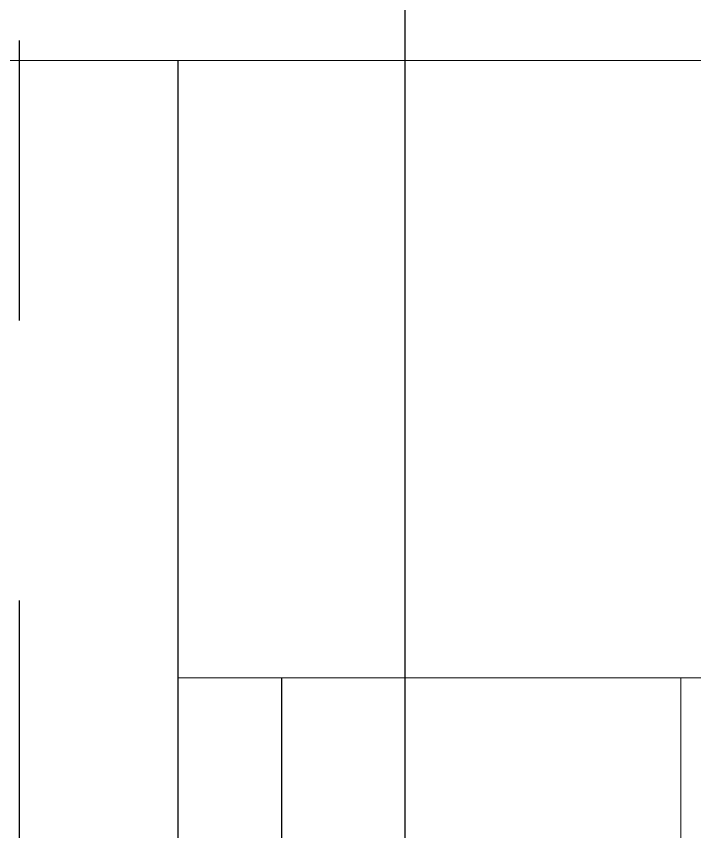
# Model space of a CAD drawing. Header units: millimetres. Extents: x 5401 to 6241, y 1473 to 2067.
# Drawn here: x 5536.41 to 5544.1, y 1693.49 to 1702.74 of the extents above; entities that cross this region are included whole.
import ezdxf

# ---------------------------------------------------------------- set-up
doc = ezdxf.new("R2010")
doc.units = ezdxf.units.MM
doc.linetypes.add('CENTERX2', pattern=[101.6, 63.5, -12.7, 12.7, -12.7])
doc.layers.add('CENTER', color=1, linetype='CENTERX2')
doc.layers.add('DIM', color=3, linetype='Continuous')
doc.styles.get("Standard").update_dxf_attribs({"font": 'arial.ttf'})
doc.dimstyles.new('사본 ISO-25', dxfattribs={"dimtxt": 7, "dimasz": 7, "dimexe": 2.1, "dimexo": 2.1, "dimgap": 2, "dimtad": 1, "dimtih": 1, "dimtoh": 1, "dimdec": 1, "dimdsep": 46, "dimtxsty": 'Standard', "dimcen": 0, "dimclrd": 3, "dimclre": 3, "dimclrt": 4, "dimazin": 2, "dimtp": 0.1, "dimtm": 0.1, "dimtfac": 0.714286, "dimtdec": 1, "dimtmove": 0, "dimatfit": 3, "dimfxl": 1, "dimarcsym": 0})

msp = doc.modelspace()

# ---------------------------------------------------------------- linework, layer by layer
at = {"color": 7, "linetype": 'Continuous', "lineweight": 18}
for p, q in [((5560.7475, 1702.2367), (5512.1475, 1702.2367)), ((5538.2475, 1695.2367), (5563.9475, 1695.2367)), ((5543.9475, 1693.2367), (5543.9475, 1695.2367))]:
    msp.add_line(p, q, dxfattribs=at)
for p, q in [((5538.2475, 1637.2622), (5538.2475, 1702.2367)), ((5539.9222, 1702.2368), (5539.9222, 1702.2367)), ((5540.4222, 1702.2367), (5540.4222, 1702.2368)), ((5539.4222, 1693.2367), (5539.4222, 1695.2367))]:
    msp.add_line(p, q)
at = {"layer": 'CENTER', "ltscale": 0.25}
msp.add_line((5536.4475, 1680.2367), (5536.4475, 1858.2368), dxfattribs=at)

# ---------------------------------------------------------------- leaders
at = {"layer": 'DIM'}
msp.add_leader([(5540.8168, 1732.759), (5540.8168, 1616.8027), (5566.6131, 1616.8027)], dimstyle='사본 ISO-25', override={"dimasz": 4, "dimgap": 2, "dimtad": 0, "dimldrblk": 'Dot'}, dxfattribs=at)

doc.saveas('drawing.dxf')
